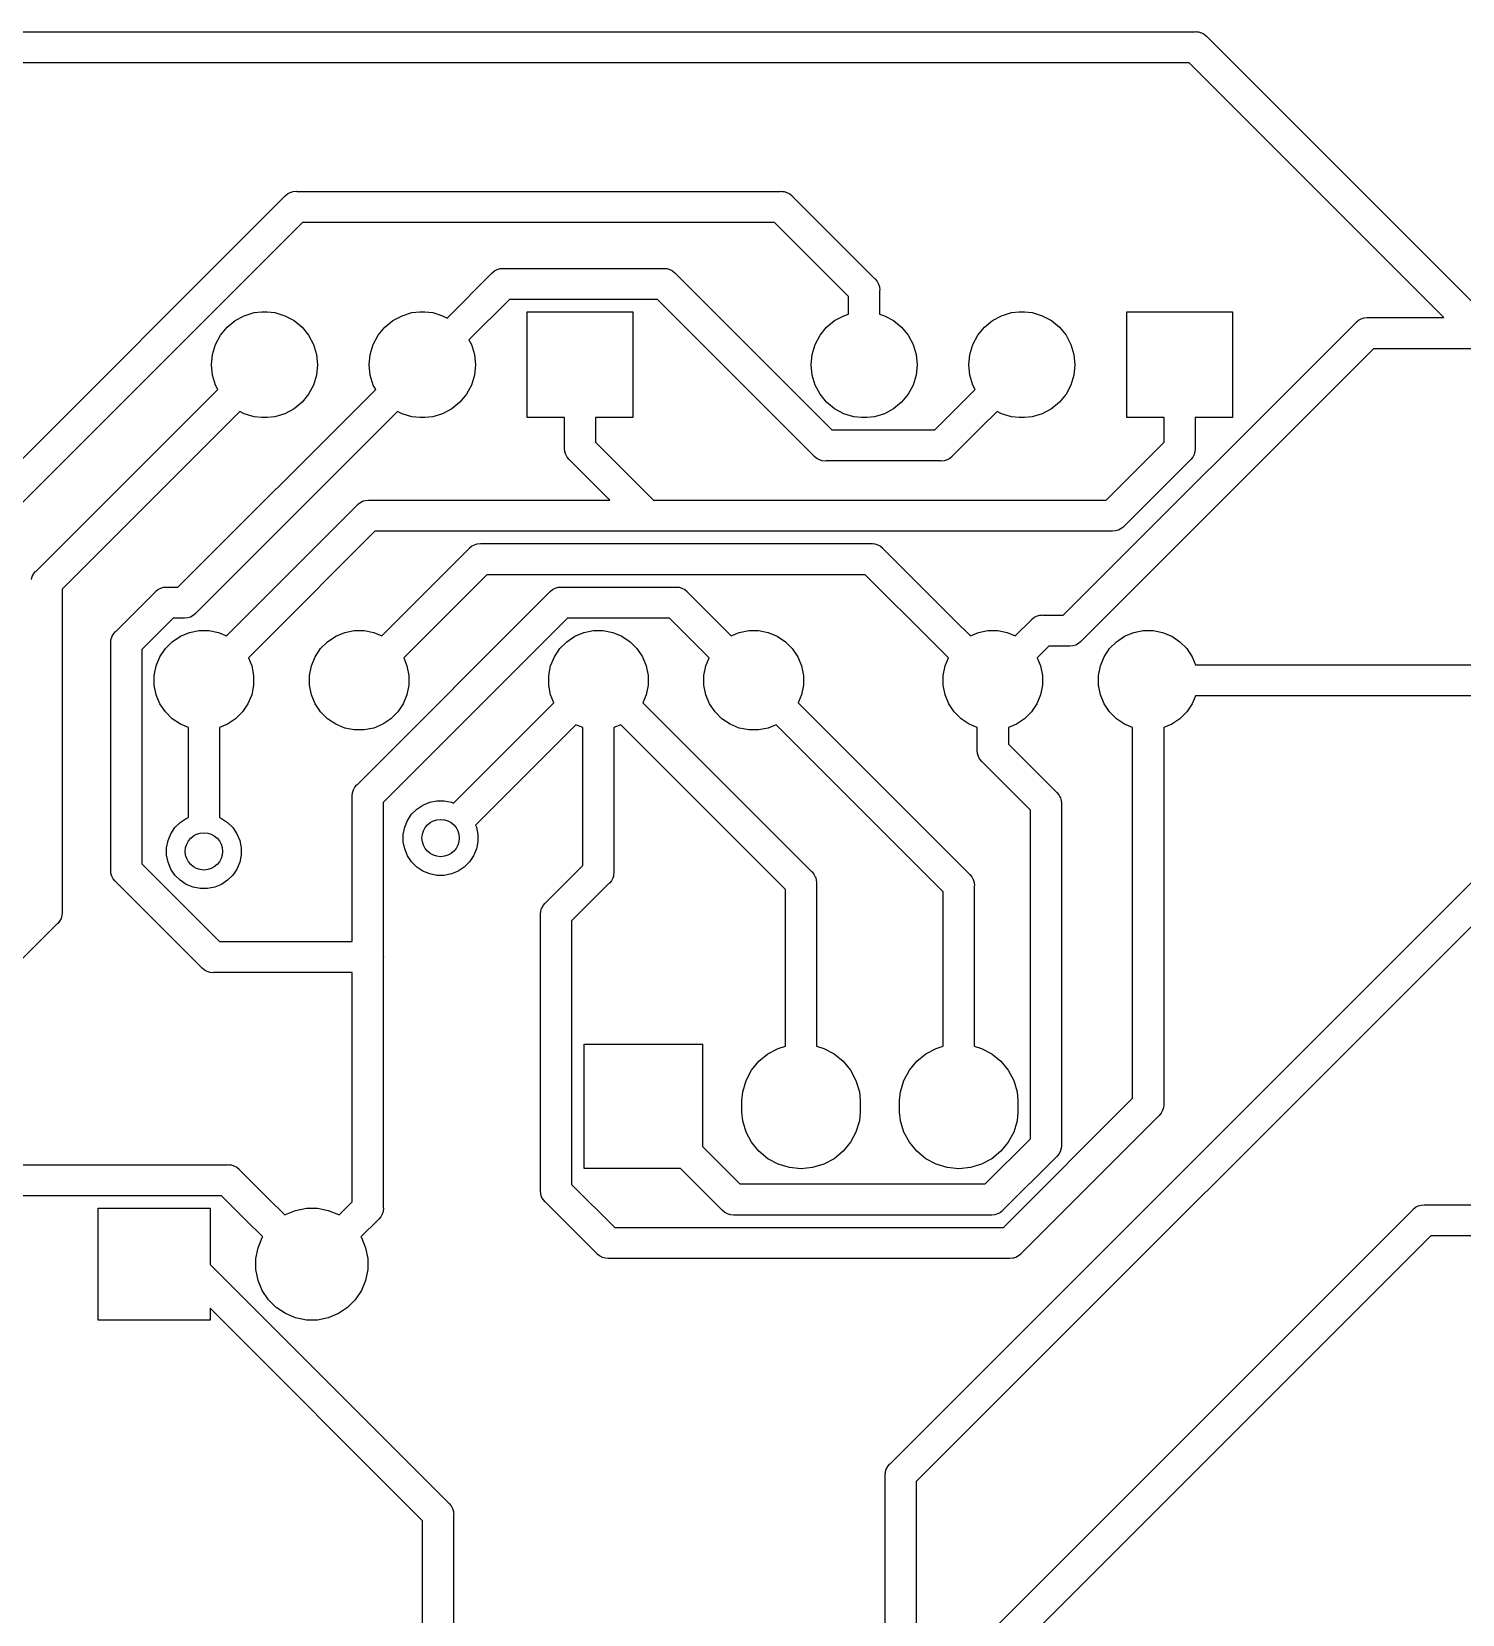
# Model space of a CAD drawing. Extents: x 83.1 to 154.9, y -87.4 to -26.9.
# Drawn here: x 117.16 to 140.19, y -57.45 to -31.98 of the extents above; entities that cross this region are included whole.
import ezdxf

# ---------------------------------------------------------------- set-up
doc = ezdxf.new("R2010")
doc.units = 0
doc.header["$MEASUREMENT"] = 0
doc.layers.add('BLACK', color=7, linetype='CONTINUOUS')

msp = doc.modelspace()

# ---------------------------------------------------------------- linework, layer by layer
at = {"layer": 'BLACK', "linetype": 'CONTINUOUS'}
for p, q in [((86.6863, -31.978), (135.88, -31.978)), ((135.88, -31.978), (135.892, -31.9768)), ((135.892, -31.9768), (135.904, -31.978)), ((135.904, -31.978), (135.941, -31.9816)), ((135.941, -31.9816), (135.988, -31.9959)), ((135.988, -31.9959), (136.032, -32.0191)), ((136.032, -32.0191), (136.07, -32.0504)), ((136.07, -32.0504), (136.077, -32.0599)), ((136.077, -32.0599), (140.598, -36.58)), ((135.788, -32.478), (86.7776, -32.478)), ((139.89, -36.58), (135.788, -32.478)), ((116.528, -39.3285), (121.227, -34.6299)), ((121.227, -34.6299), (121.234, -34.6204)), ((121.234, -34.6204), (121.272, -34.5891)), ((121.272, -34.5891), (121.316, -34.5659)), ((121.316, -34.5659), (121.363, -34.5516)), ((121.363, -34.5516), (121.412, -34.5468)), ((121.412, -34.5468), (121.424, -34.548)), ((121.424, -34.548), (129.206, -34.548)), ((129.206, -34.548), (129.218, -34.5468)), ((129.218, -34.5468), (129.23, -34.548)), ((129.23, -34.548), (129.267, -34.5516)), ((129.267, -34.5516), (129.314, -34.5659)), ((129.314, -34.5659), (129.358, -34.5891)), ((129.358, -34.5891), (129.396, -34.6204)), ((129.396, -34.6204), (129.404, -34.6299)), ((129.404, -34.6299), (130.724, -35.9505)), ((121.516, -35.048), (116.946, -39.6175)), ((129.115, -35.048), (121.516, -35.048)), ((130.306, -36.2395), (129.115, -35.048)), ((123.842, -36.5868), (124.559, -35.8699)), ((124.559, -35.8699), (124.566, -35.8604)), ((124.566, -35.8604), (124.604, -35.8291)), ((124.604, -35.8291), (124.648, -35.8059)), ((124.648, -35.8059), (124.695, -35.7916)), ((124.695, -35.7916), (124.744, -35.7868)), ((124.744, -35.7868), (124.756, -35.788)), ((124.756, -35.788), (127.32, -35.788)), ((127.32, -35.788), (127.332, -35.7868)), ((127.332, -35.7868), (127.344, -35.788)), ((127.344, -35.788), (127.381, -35.7916)), ((127.381, -35.7916), (127.428, -35.8059)), ((127.428, -35.8059), (127.472, -35.8291)), ((127.472, -35.8291), (127.51, -35.8604)), ((127.51, -35.8604), (127.517, -35.8699)), ((127.517, -35.8699), (130.036, -38.388)), ((130.724, -35.9505), (130.734, -35.9583)), ((130.734, -35.9583), (130.761, -35.9921)), ((130.761, -35.9921), (130.765, -35.9964)), ((130.765, -35.9964), (130.788, -36.0398)), ((130.788, -36.0398), (130.802, -36.0869)), ((130.802, -36.0869), (130.807, -36.1359)), ((130.807, -36.1359), (130.806, -36.1482)), ((130.806, -36.1482), (130.806, -36.5256)), ((124.848, -36.288), (124.195, -36.9403)), ((127.228, -36.288), (124.848, -36.288)), ((129.747, -38.8061), (127.228, -36.288)), ((130.306, -36.5256), (130.306, -36.2395)), ((120.3, -36.7341), (120.429, -36.6278)), ((120.429, -36.6278), (120.577, -36.5489)), ((120.577, -36.5489), (120.737, -36.5003)), ((120.737, -36.5003), (120.862, -36.488)), ((120.862, -36.488), (120.946, -36.488)), ((120.946, -36.488), (121.071, -36.5003)), ((121.071, -36.5003), (121.231, -36.5489)), ((121.231, -36.5489), (121.379, -36.6278)), ((121.379, -36.6278), (121.508, -36.7341)), ((122.84, -36.7341), (122.969, -36.6278)), ((122.969, -36.6278), (123.117, -36.5489)), ((123.117, -36.5489), (123.277, -36.5003)), ((123.277, -36.5003), (123.402, -36.488)), ((123.402, -36.488), (123.486, -36.488)), ((123.486, -36.488), (123.611, -36.5003)), ((123.611, -36.5003), (123.771, -36.5489)), ((123.771, -36.5489), (123.842, -36.5868)), ((125.134, -38.188), (125.134, -36.488)), ((125.134, -36.488), (126.834, -36.488)), ((126.834, -36.488), (126.834, -38.188)), ((129.952, -36.7341), (130.081, -36.6278)), ((130.081, -36.6278), (130.229, -36.5489)), ((130.229, -36.5489), (130.306, -36.5256)), ((130.806, -36.5256), (130.883, -36.5489)), ((130.883, -36.5489), (131.031, -36.6278)), ((131.031, -36.6278), (131.16, -36.7341)), ((132.492, -36.7341), (132.621, -36.6278)), ((132.621, -36.6278), (132.769, -36.5489)), ((132.769, -36.5489), (132.929, -36.5003)), ((132.929, -36.5003), (133.054, -36.488)), ((133.054, -36.488), (133.138, -36.488)), ((133.138, -36.488), (133.263, -36.5003)), ((133.263, -36.5003), (133.423, -36.5489)), ((133.423, -36.5489), (133.571, -36.6278)), ((133.571, -36.6278), (133.7, -36.7341)), ((133.762, -41.368), (138.469, -36.6619)), ((134.786, -38.188), (134.786, -36.488)), ((134.786, -36.488), (136.486, -36.488)), ((136.486, -36.488), (136.486, -38.188)), ((138.469, -36.6619), (138.476, -36.6524)), ((138.476, -36.6524), (138.514, -36.6211)), ((138.514, -36.6211), (138.558, -36.5979)), ((138.558, -36.5979), (138.605, -36.5836)), ((138.605, -36.5836), (138.654, -36.5788)), ((138.654, -36.5788), (138.666, -36.58)), ((138.666, -36.58), (139.89, -36.58)), ((120.115, -37.0111), (120.194, -36.8635)), ((120.194, -36.8635), (120.3, -36.7341)), ((121.508, -36.7341), (121.614, -36.8635)), ((121.614, -36.8635), (121.693, -37.0111)), ((122.655, -37.0111), (122.734, -36.8635)), ((122.734, -36.8635), (122.84, -36.7341)), ((124.195, -36.9403), (124.233, -37.0111)), ((129.767, -37.0111), (129.846, -36.8635)), ((129.846, -36.8635), (129.952, -36.7341)), ((131.16, -36.7341), (131.266, -36.8635)), ((131.266, -36.8635), (131.345, -37.0111)), ((132.307, -37.0111), (132.386, -36.8635)), ((132.386, -36.8635), (132.492, -36.7341)), ((133.7, -36.7341), (133.806, -36.8635)), ((133.806, -36.8635), (133.885, -37.0111)), ((120.05, -37.338), (120.066, -37.1714)), ((120.066, -37.1714), (120.115, -37.0111)), ((121.693, -37.0111), (121.742, -37.1714)), ((121.742, -37.1714), (121.758, -37.338)), ((122.59, -37.338), (122.606, -37.1714)), ((122.606, -37.1714), (122.655, -37.0111)), ((124.233, -37.0111), (124.282, -37.1714)), ((124.282, -37.1714), (124.298, -37.338)), ((129.702, -37.338), (129.718, -37.1714)), ((129.718, -37.1714), (129.767, -37.0111)), ((131.345, -37.0111), (131.394, -37.1714)), ((131.394, -37.1714), (131.41, -37.338)), ((132.242, -37.338), (132.258, -37.1714)), ((132.258, -37.1714), (132.307, -37.0111)), ((133.885, -37.0111), (133.934, -37.1714)), ((133.934, -37.1714), (133.95, -37.338)), ((138.758, -37.08), (134.051, -41.7861)), ((140.482, -37.08), (138.758, -37.08)), ((120.066, -37.5046), (120.05, -37.338)), ((121.758, -37.338), (121.742, -37.5046)), ((122.606, -37.5046), (122.59, -37.338)), ((124.298, -37.338), (124.282, -37.5046)), ((129.718, -37.5046), (129.702, -37.338)), ((131.41, -37.338), (131.394, -37.5046)), ((132.258, -37.5046), (132.242, -37.338)), ((133.95, -37.338), (133.934, -37.5046)), ((120.115, -37.6649), (120.066, -37.5046)), ((120.153, -37.7357), (120.115, -37.6649)), ((121.693, -37.6649), (121.614, -37.8125)), ((121.742, -37.5046), (121.693, -37.6649)), ((122.655, -37.6649), (122.606, -37.5046)), ((122.693, -37.7357), (122.655, -37.6649)), ((124.233, -37.6649), (124.154, -37.8125)), ((124.282, -37.5046), (124.233, -37.6649)), ((129.767, -37.6649), (129.718, -37.5046)), ((129.846, -37.8125), (129.767, -37.6649)), ((131.345, -37.6649), (131.266, -37.8125)), ((131.394, -37.5046), (131.345, -37.6649)), ((132.307, -37.6649), (132.258, -37.5046)), ((132.345, -37.7357), (132.307, -37.6649)), ((133.885, -37.6649), (133.806, -37.8125)), ((133.934, -37.5046), (133.885, -37.6649)), ((117.228, -40.6605), (120.153, -37.7357)), ((119.51, -40.918), (122.693, -37.7357)), ((121.508, -37.9419), (121.379, -38.0482)), ((121.614, -37.8125), (121.508, -37.9419)), ((124.048, -37.9419), (123.919, -38.0482)), ((124.154, -37.8125), (124.048, -37.9419)), ((129.952, -37.9419), (129.846, -37.8125)), ((130.081, -38.0482), (129.952, -37.9419)), ((131.16, -37.9419), (131.031, -38.0482)), ((131.266, -37.8125), (131.16, -37.9419)), ((132.078, -38.0025), (132.345, -37.7357)), ((133.7, -37.9419), (133.571, -38.0482)), ((133.806, -37.8125), (133.7, -37.9419)), ((120.506, -38.0892), (117.646, -40.9495)), ((123.046, -38.0892), (119.799, -41.3361)), ((120.577, -38.1271), (120.506, -38.0892)), ((120.737, -38.1757), (120.577, -38.1271)), ((120.862, -38.188), (120.737, -38.1757)), ((120.946, -38.188), (120.862, -38.188)), ((121.071, -38.1757), (120.946, -38.188)), ((121.231, -38.1271), (121.071, -38.1757)), ((121.379, -38.0482), (121.231, -38.1271)), ((123.117, -38.1271), (123.046, -38.0892)), ((123.277, -38.1757), (123.117, -38.1271)), ((123.402, -38.188), (123.277, -38.1757)), ((123.486, -38.188), (123.402, -38.188)), ((123.611, -38.1757), (123.486, -38.188)), ((123.771, -38.1271), (123.611, -38.1757)), ((123.919, -38.0482), (123.771, -38.1271)), ((125.734, -38.188), (125.134, -38.188)), ((125.734, -38.6757), (125.734, -38.188)), ((126.834, -38.188), (126.234, -38.188)), ((126.234, -38.188), (126.234, -38.5844)), ((130.229, -38.1271), (130.081, -38.0482)), ((130.389, -38.1757), (130.229, -38.1271)), ((130.514, -38.188), (130.389, -38.1757)), ((130.598, -38.188), (130.514, -38.188)), ((130.723, -38.1757), (130.598, -38.188)), ((130.883, -38.1271), (130.723, -38.1757)), ((131.031, -38.0482), (130.883, -38.1271)), ((131.692, -38.388), (132.078, -38.0025)), ((132.078, -38.0025), (132.078, -38.0025)), ((132.698, -38.0892), (132.431, -38.3561)), ((132.769, -38.1271), (132.698, -38.0892)), ((132.929, -38.1757), (132.769, -38.1271)), ((133.054, -38.188), (132.929, -38.1757)), ((133.138, -38.188), (133.054, -38.188)), ((133.263, -38.1757), (133.138, -38.188)), ((133.423, -38.1271), (133.263, -38.1757)), ((133.571, -38.0482), (133.423, -38.1271)), ((135.386, -38.188), (134.786, -38.188)), ((135.386, -38.5844), (135.386, -38.188)), ((136.486, -38.188), (135.886, -38.188)), ((135.886, -38.188), (135.886, -38.6757)), ((130.036, -38.388), (131.692, -38.388)), ((132.431, -38.3561), (131.981, -38.8061)), ((132.431, -38.3561), (132.431, -38.3561)), ((125.733, -38.688), (125.734, -38.6757)), ((125.738, -38.737), (125.733, -38.688)), ((126.234, -38.5844), (127.168, -39.518)), ((134.452, -39.518), (135.386, -38.5844)), ((135.886, -38.7003), (135.882, -38.737)), ((135.886, -38.6757), (135.887, -38.688)), ((135.887, -38.688), (135.886, -38.7003)), ((125.752, -38.7841), (125.738, -38.737)), ((125.775, -38.8276), (125.752, -38.7841)), ((125.752, -38.7841), (125.752, -38.7841)), ((125.806, -38.8656), (125.775, -38.8276)), ((125.816, -38.8735), (125.806, -38.8656)), ((126.46, -39.518), (125.816, -38.8735)), ((129.754, -38.8156), (129.747, -38.8061)), ((129.792, -38.8469), (129.754, -38.8156)), ((129.836, -38.8701), (129.792, -38.8469)), ((129.883, -38.8844), (129.836, -38.8701)), ((129.932, -38.8892), (129.883, -38.8844)), ((129.944, -38.888), (129.932, -38.8892)), ((131.784, -38.888), (129.944, -38.888)), ((131.796, -38.8892), (131.784, -38.888)), ((131.845, -38.8844), (131.796, -38.8892)), ((131.892, -38.8701), (131.845, -38.8844)), ((131.936, -38.8469), (131.892, -38.8701)), ((131.974, -38.8156), (131.936, -38.8469)), ((131.981, -38.8061), (131.974, -38.8156)), ((135.804, -38.8735), (134.741, -39.9361)), ((135.814, -38.8656), (135.804, -38.8735)), ((135.845, -38.8276), (135.814, -38.8656)), ((135.868, -38.7841), (135.845, -38.8276)), ((135.882, -38.737), (135.868, -38.7841)), ((120.56, -41.4325), (122.393, -39.5999)), ((122.393, -39.5999), (122.4, -39.5903)), ((122.4, -39.5903), (122.438, -39.5591)), ((122.438, -39.5591), (122.482, -39.5359)), ((122.482, -39.5359), (122.497, -39.5315)), ((122.497, -39.5315), (122.529, -39.5216)), ((122.529, -39.5216), (122.578, -39.5168)), ((122.578, -39.5168), (122.59, -39.518)), ((122.59, -39.518), (126.46, -39.518)), ((127.168, -39.518), (134.452, -39.518)), ((134.696, -39.9769), (134.652, -40.0001)), ((134.734, -39.9456), (134.696, -39.9769)), ((134.741, -39.9361), (134.734, -39.9456)), ((122.682, -40.018), (120.913, -41.7861)), ((127.052, -40.018), (122.682, -40.018)), ((124.238, -40.2591), (124.282, -40.2359)), ((124.282, -40.2359), (124.309, -40.2278)), ((124.309, -40.2278), (124.329, -40.2216)), ((124.329, -40.2216), (124.378, -40.2168)), ((124.378, -40.2168), (124.39, -40.218)), ((124.39, -40.218), (130.666, -40.218)), ((127.064, -40.0192), (127.052, -40.018)), ((127.076, -40.018), (127.064, -40.0192)), ((134.544, -40.018), (127.076, -40.018)), ((130.666, -40.218), (130.678, -40.2168)), ((130.678, -40.2168), (130.69, -40.218)), ((130.69, -40.218), (130.727, -40.2216)), ((130.727, -40.2216), (130.774, -40.2359)), ((130.774, -40.2359), (130.818, -40.2591)), ((134.556, -40.0192), (134.544, -40.018)), ((134.605, -40.0144), (134.556, -40.0192)), ((134.624, -40.0085), (134.605, -40.0144)), ((134.652, -40.0001), (134.624, -40.0085)), ((122.79, -41.7022), (124.193, -40.2999)), ((124.193, -40.2999), (124.2, -40.2904)), ((124.2, -40.2904), (124.238, -40.2591)), ((130.818, -40.2591), (130.856, -40.2904)), ((130.856, -40.2904), (130.863, -40.2999)), ((130.863, -40.2999), (132.013, -41.4499)), ((117.15, -40.797), (117.164, -40.7498)), ((117.164, -40.7498), (117.181, -40.718)), ((117.181, -40.718), (117.187, -40.7064)), ((117.187, -40.7064), (117.218, -40.6683)), ((117.218, -40.6683), (117.228, -40.6605)), ((124.482, -40.718), (123.144, -42.0557)), ((130.574, -40.718), (124.482, -40.718)), ((131.66, -41.8035), (130.574, -40.718)), ((117.646, -40.9495), (117.646, -46.1417)), ((118.51, -41.6325), (119.143, -40.9999)), ((119.143, -40.9999), (119.15, -40.9904)), ((119.15, -40.9904), (119.188, -40.9591)), ((119.188, -40.9591), (119.232, -40.9359)), ((119.232, -40.9359), (119.279, -40.9216)), ((119.279, -40.9216), (119.328, -40.9168)), ((119.328, -40.9168), (119.34, -40.918)), ((119.34, -40.918), (119.51, -40.918)), ((122.398, -44.0945), (125.493, -40.9999)), ((125.493, -40.9999), (125.5, -40.9904)), ((125.5, -40.9904), (125.538, -40.9591)), ((125.538, -40.9591), (125.582, -40.9359)), ((125.582, -40.9359), (125.629, -40.9216)), ((125.629, -40.9216), (125.678, -40.9168)), ((125.678, -40.9168), (125.69, -40.918)), ((125.69, -40.918), (127.516, -40.918)), ((127.516, -40.918), (127.528, -40.9168)), ((127.528, -40.9168), (127.54, -40.918)), ((127.54, -40.918), (127.577, -40.9216)), ((127.577, -40.9216), (127.624, -40.9359)), ((127.624, -40.9359), (127.668, -40.9591)), ((127.668, -40.9591), (127.706, -40.9904)), ((127.706, -40.9904), (127.713, -40.9999)), ((127.713, -40.9999), (128.163, -41.4499)), ((119.432, -41.418), (118.928, -41.9216)), ((119.602, -41.418), (119.432, -41.418)), ((119.614, -41.4192), (119.602, -41.418)), ((119.663, -41.4144), (119.614, -41.4192)), ((119.71, -41.4001), (119.663, -41.4144)), ((119.754, -41.3769), (119.71, -41.4001)), ((119.792, -41.3456), (119.754, -41.3769)), ((119.799, -41.3361), (119.792, -41.3456)), ((120.29, -41.7022), (120.56, -41.4325)), ((120.56, -41.4325), (120.56, -41.4325)), ((125.782, -41.418), (122.816, -44.3836)), ((127.424, -41.418), (125.782, -41.418)), ((127.81, -41.8035), (127.424, -41.418)), ((128.163, -41.4499), (128.163, -41.4499)), ((128.163, -41.4499), (128.416, -41.7022)), ((132.013, -41.4499), (132.013, -41.4499)), ((132.013, -41.4499), (132.266, -41.7022)), ((132.99, -41.7022), (133.243, -41.4499)), ((133.243, -41.4499), (133.25, -41.4404)), ((133.25, -41.4404), (133.288, -41.4091)), ((133.288, -41.4091), (133.332, -41.3859)), ((133.332, -41.3859), (133.379, -41.3716)), ((133.379, -41.3716), (133.416, -41.368)), ((133.416, -41.368), (133.428, -41.3668)), ((133.416, -41.368), (133.416, -41.368)), ((133.428, -41.3668), (133.44, -41.368)), ((133.44, -41.368), (133.762, -41.368)), ((118.427, -41.818), (118.432, -41.769)), ((118.432, -41.769), (118.446, -41.7219)), ((118.446, -41.7219), (118.453, -41.709)), ((118.453, -41.709), (118.469, -41.6784)), ((118.469, -41.6784), (118.5, -41.6404)), ((118.5, -41.6404), (118.51, -41.6325)), ((119.418, -41.7966), (119.549, -41.709)), ((119.549, -41.709), (119.695, -41.6487)), ((119.695, -41.6487), (119.849, -41.618)), ((119.849, -41.618), (120.007, -41.618)), ((120.007, -41.618), (120.161, -41.6487)), ((120.161, -41.6487), (120.29, -41.7022)), ((121.918, -41.7966), (122.049, -41.709)), ((122.049, -41.709), (122.195, -41.6487)), ((122.195, -41.6487), (122.349, -41.618)), ((122.349, -41.618), (122.507, -41.618)), ((122.507, -41.618), (122.661, -41.6487)), ((122.661, -41.6487), (122.79, -41.7022)), ((125.768, -41.7966), (125.899, -41.709)), ((125.899, -41.709), (126.045, -41.6487)), ((126.045, -41.6487), (126.199, -41.618)), ((126.199, -41.618), (126.357, -41.618)), ((126.357, -41.618), (126.511, -41.6487)), ((126.511, -41.6487), (126.657, -41.709)), ((126.657, -41.709), (126.788, -41.7966)), ((128.416, -41.7022), (128.545, -41.6487)), ((128.545, -41.6487), (128.699, -41.618)), ((128.699, -41.618), (128.857, -41.618)), ((128.857, -41.618), (129.011, -41.6487)), ((129.011, -41.6487), (129.157, -41.709)), ((129.157, -41.709), (129.288, -41.7966)), ((132.266, -41.7022), (132.395, -41.6487)), ((132.395, -41.6487), (132.549, -41.618)), ((132.549, -41.618), (132.707, -41.618)), ((132.707, -41.618), (132.861, -41.6487)), ((132.861, -41.6487), (132.99, -41.7022)), ((134.618, -41.7966), (134.749, -41.709)), ((134.749, -41.709), (134.895, -41.6487)), ((134.895, -41.6487), (135.049, -41.618)), ((135.049, -41.618), (135.207, -41.618)), ((135.207, -41.618), (135.361, -41.6487)), ((135.361, -41.6487), (135.507, -41.709)), ((135.507, -41.709), (135.638, -41.7966)), ((118.428, -41.8303), (118.427, -41.818)), ((118.428, -45.4637), (118.428, -41.8303)), ((118.928, -41.9216), (118.928, -45.3724)), ((119.219, -42.0391), (119.307, -41.908)), ((119.307, -41.908), (119.418, -41.7966)), ((120.913, -41.7861), (120.644, -42.0557)), ((120.913, -41.7861), (120.913, -41.7861)), ((121.719, -42.0391), (121.807, -41.908)), ((121.807, -41.908), (121.918, -41.7966)), ((125.569, -42.0391), (125.657, -41.908)), ((125.657, -41.908), (125.768, -41.7966)), ((126.788, -41.7966), (126.899, -41.908)), ((126.899, -41.908), (126.987, -42.0391)), ((128.062, -42.0557), (127.81, -41.8035)), ((127.81, -41.8035), (127.81, -41.8035)), ((129.288, -41.7966), (129.399, -41.908)), ((129.399, -41.908), (129.487, -42.0391)), ((131.912, -42.0557), (131.66, -41.8035)), ((131.66, -41.8035), (131.66, -41.8035)), ((133.532, -41.868), (133.344, -42.0557)), ((133.854, -41.868), (133.532, -41.868)), ((133.866, -41.8692), (133.854, -41.868)), ((133.915, -41.8644), (133.866, -41.8692)), ((133.962, -41.8501), (133.915, -41.8644)), ((134.006, -41.8269), (133.962, -41.8501)), ((134.044, -41.7956), (134.006, -41.8269)), ((134.051, -41.7861), (134.044, -41.7956)), ((134.419, -42.0391), (134.507, -41.908)), ((134.507, -41.908), (134.618, -41.7966)), ((135.638, -41.7966), (135.749, -41.908)), ((135.749, -41.908), (135.837, -42.0391)), ((119.128, -42.3392), (119.159, -42.1846)), ((119.159, -42.1846), (119.219, -42.0391)), ((120.644, -42.0557), (120.697, -42.1846)), ((120.697, -42.1846), (120.728, -42.3392)), ((121.628, -42.3392), (121.659, -42.1846)), ((121.659, -42.1846), (121.719, -42.0391)), ((123.144, -42.0557), (123.197, -42.1846)), ((123.197, -42.1846), (123.228, -42.3392)), ((125.478, -42.3392), (125.509, -42.1846)), ((125.509, -42.1846), (125.569, -42.0391)), ((126.987, -42.0391), (127.047, -42.1846)), ((127.047, -42.1846), (127.078, -42.3392)), ((127.978, -42.3392), (128.009, -42.1846)), ((128.009, -42.1846), (128.062, -42.0557)), ((129.487, -42.0391), (129.547, -42.1846)), ((129.547, -42.1846), (129.578, -42.3392)), ((131.828, -42.3392), (131.859, -42.1846)), ((131.859, -42.1846), (131.912, -42.0557)), ((133.344, -42.0557), (133.397, -42.1846)), ((133.397, -42.1846), (133.428, -42.3392)), ((134.328, -42.3392), (134.359, -42.1846)), ((134.359, -42.1846), (134.419, -42.0391)), ((135.837, -42.0391), (135.89, -42.168)), ((135.89, -42.168), (140.612, -42.168)), ((119.128, -42.4968), (119.128, -42.3392)), ((119.159, -42.6514), (119.128, -42.4968)), ((120.728, -42.4968), (120.697, -42.6514)), ((120.728, -42.3392), (120.728, -42.4968)), ((121.628, -42.4968), (121.628, -42.3392)), ((121.659, -42.6514), (121.628, -42.4968)), ((123.228, -42.4968), (123.197, -42.6514)), ((123.228, -42.3392), (123.228, -42.4968)), ((125.478, -42.4968), (125.478, -42.3392)), ((125.509, -42.6514), (125.478, -42.4968)), ((127.078, -42.4968), (127.047, -42.6514)), ((127.078, -42.3392), (127.078, -42.4968)), ((127.978, -42.4968), (127.978, -42.3392)), ((128.009, -42.6514), (127.978, -42.4968)), ((129.578, -42.4968), (129.547, -42.6514)), ((129.578, -42.3392), (129.578, -42.4968)), ((131.828, -42.4968), (131.828, -42.3392)), ((131.859, -42.6514), (131.828, -42.4968)), ((133.428, -42.4968), (133.397, -42.6514)), ((133.428, -42.3392), (133.428, -42.4968)), ((134.328, -42.4968), (134.328, -42.3392)), ((134.359, -42.6514), (134.328, -42.4968)), ((119.219, -42.7969), (119.159, -42.6514)), ((119.307, -42.928), (119.219, -42.7969)), ((120.637, -42.7969), (120.549, -42.928)), ((120.697, -42.6514), (120.637, -42.7969)), ((121.719, -42.7969), (121.659, -42.6514)), ((121.807, -42.928), (121.719, -42.7969)), ((123.137, -42.7969), (123.049, -42.928)), ((123.197, -42.6514), (123.137, -42.7969)), ((123.947, -44.3952), (125.562, -42.7803)), ((125.562, -42.7803), (125.509, -42.6514)), ((127.047, -42.6514), (126.994, -42.7803)), ((126.994, -42.7803), (129.708, -45.4945)), ((128.069, -42.7969), (128.009, -42.6514)), ((128.157, -42.928), (128.069, -42.7969)), ((129.547, -42.6514), (129.494, -42.7803)), ((129.494, -42.7803), (132.248, -45.5345)), ((131.919, -42.7969), (131.859, -42.6514)), ((132.007, -42.928), (131.919, -42.7969)), ((133.337, -42.7969), (133.249, -42.928)), ((133.397, -42.6514), (133.337, -42.7969)), ((134.419, -42.7969), (134.359, -42.6514)), ((134.507, -42.928), (134.419, -42.7969)), ((135.837, -42.7969), (135.749, -42.928)), ((135.89, -42.668), (135.837, -42.7969)), ((140.704, -42.668), (135.89, -42.668)), ((119.418, -43.0394), (119.307, -42.928)), ((119.549, -43.127), (119.418, -43.0394)), ((120.438, -43.0394), (120.307, -43.127)), ((120.549, -42.928), (120.438, -43.0394)), ((121.918, -43.0394), (121.807, -42.928)), ((122.049, -43.127), (121.918, -43.0394)), ((122.938, -43.0394), (122.807, -43.127)), ((123.049, -42.928), (122.938, -43.0394)), ((128.268, -43.0394), (128.157, -42.928)), ((128.399, -43.127), (128.268, -43.0394)), ((132.118, -43.0394), (132.007, -42.928)), ((132.249, -43.127), (132.118, -43.0394)), ((133.138, -43.0394), (133.007, -43.127)), ((133.249, -42.928), (133.138, -43.0394)), ((134.618, -43.0394), (134.507, -42.928)), ((134.749, -43.127), (134.618, -43.0394)), ((135.638, -43.0394), (135.507, -43.127)), ((135.749, -42.928), (135.638, -43.0394)), ((119.678, -43.1804), (119.549, -43.127)), ((119.678, -44.6261), (119.678, -43.1804)), ((120.307, -43.127), (120.178, -43.1804)), ((120.178, -43.1804), (120.178, -44.6261)), ((122.195, -43.1873), (122.049, -43.127)), ((122.349, -43.218), (122.195, -43.1873)), ((122.507, -43.218), (122.349, -43.218)), ((122.661, -43.1873), (122.507, -43.218)), ((122.807, -43.127), (122.661, -43.1873)), ((125.916, -43.1338), (124.301, -44.7488)), ((126.028, -43.1804), (125.916, -43.1338)), ((126.028, -45.4014), (126.028, -43.1804)), ((126.64, -43.1338), (126.528, -43.1804)), ((126.528, -43.1804), (126.528, -45.4927)), ((129.29, -45.7836), (126.64, -43.1338)), ((128.545, -43.1873), (128.399, -43.127)), ((128.699, -43.218), (128.545, -43.1873)), ((128.857, -43.218), (128.699, -43.218)), ((129.011, -43.1873), (128.857, -43.218)), ((129.14, -43.1338), (129.011, -43.1873)), ((131.83, -45.8236), (129.14, -43.1338)), ((132.378, -43.1804), (132.249, -43.127)), ((132.378, -43.5371), (132.378, -43.1804)), ((133.007, -43.127), (132.878, -43.1804)), ((132.878, -43.1804), (132.878, -43.4458)), ((134.878, -43.1804), (134.749, -43.127)), ((134.878, -43.5616), (134.878, -43.1804)), ((135.507, -43.127), (135.378, -43.1804)), ((135.378, -43.1804), (135.378, -49.2366)), ((132.377, -43.5494), (132.378, -43.5371)), ((132.382, -43.5984), (132.377, -43.5494)), ((132.878, -43.4458), (133.651, -44.2184)), ((134.878, -43.5617), (134.878, -43.5616)), ((134.878, -49.1454), (134.878, -43.5617)), ((130.976, -55.0285), (142.243, -43.761)), ((132.396, -43.6455), (132.382, -43.5984)), ((132.414, -43.6801), (132.396, -43.6455)), ((132.419, -43.6889), (132.414, -43.6801)), ((132.45, -43.727), (132.419, -43.6889)), ((132.46, -43.7348), (132.45, -43.727)), ((133.233, -44.5074), (132.46, -43.7348)), ((122.315, -44.28), (122.32, -44.231)), ((122.316, -44.2923), (122.315, -44.28)), ((122.316, -46.624), (122.316, -44.2923)), ((122.32, -44.231), (122.334, -44.1839)), ((122.334, -44.1839), (122.357, -44.1404)), ((122.357, -44.1404), (122.359, -44.1382)), ((122.359, -44.1382), (122.388, -44.1024)), ((122.388, -44.1024), (122.398, -44.0945)), ((142.597, -44.1146), (131.394, -55.3176)), ((133.651, -44.2184), (133.66, -44.2262)), ((133.66, -44.2262), (133.691, -44.2643)), ((133.691, -44.2643), (133.706, -44.2916)), ((133.706, -44.2916), (133.715, -44.3077)), ((133.715, -44.3077), (133.729, -44.3549)), ((122.816, -44.3836), (122.816, -46.8617)), ((123.206, -44.6738), (123.272, -44.5755)), ((123.272, -44.5755), (123.356, -44.4919)), ((123.356, -44.4919), (123.454, -44.4263)), ((123.454, -44.4263), (123.563, -44.3811)), ((123.563, -44.3811), (123.679, -44.358)), ((123.679, -44.358), (123.797, -44.358)), ((123.797, -44.358), (123.913, -44.3811)), ((123.913, -44.3811), (123.947, -44.3952)), ((133.233, -49.8009), (133.233, -44.5074)), ((133.729, -44.3549), (133.734, -44.4039)), ((133.734, -44.4039), (133.733, -44.4162)), ((133.733, -44.4162), (133.733, -49.8922)), ((119.396, -44.8878), (119.462, -44.7895)), ((119.462, -44.7895), (119.546, -44.706)), ((119.546, -44.706), (119.644, -44.6403)), ((119.644, -44.6403), (119.678, -44.6261)), ((120.178, -44.6261), (120.212, -44.6403)), ((120.212, -44.6403), (120.31, -44.706)), ((120.31, -44.706), (120.394, -44.7895)), ((120.394, -44.7895), (120.46, -44.8878)), ((123.138, -44.8989), (123.161, -44.783)), ((123.161, -44.783), (123.206, -44.6738)), ((124.301, -44.7488), (124.315, -44.783)), ((124.315, -44.783), (124.338, -44.8989)), ((119.328, -45.1129), (119.351, -44.997)), ((119.351, -44.997), (119.396, -44.8878)), ((120.46, -44.8878), (120.505, -44.997)), ((120.505, -44.997), (120.528, -45.1129)), ((123.138, -45.0171), (123.138, -44.8989)), ((123.161, -45.133), (123.138, -45.0171)), ((124.338, -45.0171), (124.315, -45.133)), ((124.338, -44.8989), (124.338, -45.0171)), ((119.328, -45.2311), (119.328, -45.1129)), ((119.351, -45.347), (119.328, -45.2311)), ((119.396, -45.4562), (119.351, -45.347)), ((120.505, -45.347), (120.46, -45.4562)), ((120.528, -45.2311), (120.505, -45.347)), ((120.528, -45.1129), (120.528, -45.2311)), ((123.206, -45.2422), (123.161, -45.133)), ((123.272, -45.3405), (123.206, -45.2422)), ((123.356, -45.4241), (123.272, -45.3405)), ((124.204, -45.3405), (124.12, -45.4241)), ((124.27, -45.2422), (124.204, -45.3405)), ((124.315, -45.133), (124.27, -45.2422)), ((118.427, -45.476), (118.428, -45.4637)), ((118.432, -45.525), (118.427, -45.476)), ((118.446, -45.5721), (118.432, -45.525)), ((118.463, -45.6033), (118.446, -45.5721)), ((118.469, -45.6156), (118.463, -45.6033)), ((118.928, -45.3724), (120.18, -46.624)), ((119.462, -45.5545), (119.396, -45.4562)), ((119.546, -45.638), (119.462, -45.5545)), ((120.394, -45.5545), (120.31, -45.638)), ((120.46, -45.4562), (120.394, -45.5545)), ((123.454, -45.4897), (123.356, -45.4241)), ((123.563, -45.5349), (123.454, -45.4897)), ((123.679, -45.558), (123.563, -45.5349)), ((123.797, -45.558), (123.679, -45.558)), ((123.913, -45.5349), (123.797, -45.558)), ((124.022, -45.4897), (123.913, -45.5349)), ((124.12, -45.4241), (124.022, -45.4897)), ((125.429, -46), (126.028, -45.4014)), ((126.51, -45.6011), (126.487, -45.6445)), ((126.519, -45.5721), (126.51, -45.6011)), ((126.524, -45.554), (126.519, -45.5721)), ((126.529, -45.5049), (126.524, -45.554)), ((126.528, -45.4927), (126.529, -45.5049)), ((129.708, -45.4945), (129.718, -45.5024)), ((129.718, -45.5024), (129.749, -45.5404)), ((129.749, -45.5404), (129.77, -45.5804)), ((129.77, -45.5804), (129.772, -45.5839)), ((129.772, -45.5839), (129.786, -45.631)), ((132.248, -45.5345), (132.258, -45.5424)), ((132.258, -45.5424), (132.289, -45.5804)), ((132.289, -45.5804), (132.301, -45.6033)), ((132.301, -45.6033), (132.312, -45.6239)), ((118.5, -45.6536), (118.469, -45.6156)), ((118.51, -45.6615), (118.5, -45.6536)), ((119.891, -47.0421), (118.51, -45.6615)), ((119.644, -45.7037), (119.546, -45.638)), ((119.753, -45.7489), (119.644, -45.7037)), ((119.869, -45.772), (119.753, -45.7489)), ((119.987, -45.772), (119.869, -45.772)), ((120.103, -45.7489), (119.987, -45.772)), ((120.212, -45.7037), (120.103, -45.7489)), ((120.31, -45.638), (120.212, -45.7037)), ((126.446, -45.6904), (125.847, -46.289)), ((126.456, -45.6826), (126.446, -45.6904)), ((126.487, -45.6445), (126.456, -45.6826)), ((129.29, -48.309), (129.29, -45.7836)), ((129.786, -45.631), (129.791, -45.68)), ((129.791, -45.68), (129.79, -45.6923)), ((129.79, -45.6923), (129.79, -48.309)), ((131.83, -48.309), (131.83, -45.8236)), ((132.312, -45.6239), (132.326, -45.671)), ((132.326, -45.671), (132.331, -45.72)), ((132.331, -45.72), (132.33, -45.7323)), ((132.33, -45.7323), (132.33, -48.309)), ((125.351, -46.1364), (125.365, -46.0893)), ((125.365, -46.0893), (125.376, -46.0701)), ((125.376, -46.0701), (125.389, -46.0459)), ((125.389, -46.0459), (125.42, -46.0078)), ((125.42, -46.0078), (125.429, -46)), ((117.564, -46.3394), (116.553, -47.3501)), ((117.574, -46.3316), (117.564, -46.3394)), ((117.605, -46.2935), (117.574, -46.3316)), ((117.628, -46.2501), (117.605, -46.2935)), ((117.635, -46.228), (117.628, -46.2501)), ((117.642, -46.203), (117.635, -46.228)), ((117.647, -46.1539), (117.642, -46.203)), ((117.646, -46.1417), (117.647, -46.1539)), ((125.346, -46.1854), (125.351, -46.1364)), ((125.347, -46.1977), (125.346, -46.1854)), ((125.347, -50.6237), (125.347, -46.1977)), ((125.847, -46.289), (125.847, -50.5324)), ((120.18, -46.624), (122.316, -46.624)), ((122.816, -46.8617), (122.817, -46.874)), ((122.817, -46.874), (122.816, -46.8863)), ((119.898, -47.0516), (119.891, -47.0421)), ((119.936, -47.0829), (119.898, -47.0516)), ((119.978, -47.1051), (119.936, -47.0829)), ((119.98, -47.1061), (119.978, -47.1051)), ((120.027, -47.1204), (119.98, -47.1061)), ((120.076, -47.1252), (120.027, -47.1204)), ((120.088, -47.124), (120.076, -47.1252)), ((122.316, -47.124), (120.088, -47.124)), ((122.316, -50.8124), (122.316, -47.124)), ((122.816, -46.8863), (122.816, -50.9037)), ((126.047, -50.276), (126.047, -48.276)), ((126.047, -48.276), (127.953, -48.276)), ((127.953, -48.276), (127.953, -49.9224)), ((129.008, -48.4327), (129.174, -48.3442)), ((129.174, -48.3442), (129.29, -48.309)), ((129.79, -48.309), (129.906, -48.3442)), ((129.906, -48.3442), (130.072, -48.4327)), ((131.548, -48.4327), (131.714, -48.3442)), ((131.714, -48.3442), (131.83, -48.309)), ((132.33, -48.309), (132.446, -48.3442)), ((132.446, -48.3442), (132.612, -48.4327)), ((128.744, -48.6968), (128.863, -48.5517)), ((128.863, -48.5517), (129.008, -48.4327)), ((130.072, -48.4327), (130.217, -48.5517)), ((130.217, -48.5517), (130.336, -48.6968)), ((131.284, -48.6968), (131.403, -48.5517)), ((131.403, -48.5517), (131.548, -48.4327)), ((132.612, -48.4327), (132.757, -48.5517)), ((132.757, -48.5517), (132.876, -48.6968)), ((128.601, -49.0418), (128.656, -48.8622)), ((128.656, -48.8622), (128.744, -48.6968)), ((130.336, -48.6968), (130.424, -48.8622)), ((130.424, -48.8622), (130.479, -49.0418)), ((131.141, -49.0418), (131.196, -48.8622)), ((131.196, -48.8622), (131.284, -48.6968)), ((132.876, -48.6968), (132.964, -48.8622)), ((132.964, -48.8622), (133.019, -49.0418)), ((128.588, -49.1817), (128.601, -49.0418)), ((130.479, -49.0418), (130.493, -49.1817)), ((131.127, -49.1817), (131.141, -49.0418)), ((132.797, -51.226), (134.878, -49.1454)), ((133.019, -49.0418), (133.032, -49.1817)), ((128.588, -49.3703), (128.588, -49.1817)), ((128.601, -49.5102), (128.588, -49.3703)), ((130.493, -49.3703), (130.479, -49.5102)), ((130.493, -49.1817), (130.493, -49.3703)), ((131.127, -49.3703), (131.127, -49.1817)), ((131.141, -49.5102), (131.127, -49.3703)), ((133.032, -49.3703), (133.019, -49.5102)), ((133.032, -49.1817), (133.032, -49.3703)), ((135.337, -49.3885), (135.306, -49.4265)), ((135.36, -49.345), (135.337, -49.3885)), ((135.366, -49.325), (135.36, -49.345)), ((135.374, -49.2979), (135.366, -49.325)), ((135.379, -49.2489), (135.374, -49.2979)), ((135.378, -49.2366), (135.379, -49.2489)), ((128.656, -49.6898), (128.601, -49.5102)), ((130.479, -49.5102), (130.424, -49.6898)), ((131.196, -49.6898), (131.141, -49.5102)), ((133.019, -49.5102), (132.964, -49.6898)), ((135.296, -49.4344), (133.086, -51.6441)), ((135.306, -49.4265), (135.296, -49.4344)), ((127.953, -49.9224), (128.556, -50.526)), ((128.744, -49.8552), (128.656, -49.6898)), ((128.863, -50.0003), (128.744, -49.8552)), ((130.336, -49.8552), (130.217, -50.0003)), ((130.424, -49.6898), (130.336, -49.8552)), ((131.284, -49.8552), (131.196, -49.6898)), ((131.403, -50.0003), (131.284, -49.8552)), ((132.507, -50.526), (133.233, -49.8009)), ((132.876, -49.8552), (132.757, -50.0003)), ((132.964, -49.6898), (132.876, -49.8552)), ((133.734, -49.9044), (133.729, -49.9534)), ((133.733, -49.8922), (133.734, -49.9044)), ((129.008, -50.1193), (128.863, -50.0003)), ((129.174, -50.2078), (129.008, -50.1193)), ((130.072, -50.1193), (129.906, -50.2078)), ((130.217, -50.0003), (130.072, -50.1193)), ((131.548, -50.1193), (131.403, -50.0003)), ((131.714, -50.2078), (131.548, -50.1193)), ((132.612, -50.1193), (132.446, -50.2078)), ((132.757, -50.0003), (132.612, -50.1193)), ((133.651, -50.0899), (132.796, -50.9441)), ((133.66, -50.0821), (133.651, -50.0899)), ((133.691, -50.044), (133.66, -50.0821)), ((133.715, -50.0006), (133.691, -50.044)), ((133.718, -49.989), (133.715, -50.0006)), ((133.729, -49.9534), (133.718, -49.989)), ((115.293, -50.216), (120.304, -50.216)), ((120.304, -50.216), (120.316, -50.2148)), ((120.316, -50.2148), (120.328, -50.216)), ((120.328, -50.216), (120.365, -50.2196)), ((120.365, -50.2196), (120.412, -50.2339)), ((120.412, -50.2339), (120.456, -50.2571)), ((120.456, -50.2571), (120.494, -50.2884)), ((120.494, -50.2884), (120.501, -50.2979)), ((120.501, -50.2979), (120.951, -50.7479)), ((127.599, -50.276), (126.047, -50.276)), ((128.267, -50.9441), (127.599, -50.276)), ((129.353, -50.2622), (129.174, -50.2078)), ((129.54, -50.2806), (129.353, -50.2622)), ((129.727, -50.2622), (129.54, -50.2806)), ((129.906, -50.2078), (129.727, -50.2622)), ((131.893, -50.2622), (131.714, -50.2078)), ((132.08, -50.2806), (131.893, -50.2622)), ((132.267, -50.2622), (132.08, -50.2806)), ((132.446, -50.2078), (132.267, -50.2622)), ((125.346, -50.636), (125.347, -50.6237)), ((125.351, -50.685), (125.346, -50.636)), ((125.365, -50.7321), (125.351, -50.685)), ((125.847, -50.5324), (126.541, -51.226)), ((128.556, -50.526), (132.507, -50.526)), ((120.212, -50.716), (115.384, -50.716)), ((118.226, -52.716), (118.226, -50.916)), ((118.226, -50.916), (120.026, -50.916)), ((120.026, -50.916), (120.026, -51.8205)), ((120.598, -51.1015), (120.212, -50.716)), ((120.951, -50.7479), (120.951, -50.7479)), ((120.951, -50.7479), (121.229, -51.0255)), ((121.24, -51.0184), (121.403, -50.9506)), ((121.403, -50.9506), (121.577, -50.916)), ((121.577, -50.916), (121.755, -50.916)), ((121.755, -50.916), (121.929, -50.9506)), ((121.929, -50.9506), (122.092, -51.0184)), ((122.103, -51.0255), (122.316, -50.8124)), ((122.817, -50.916), (122.812, -50.965)), ((122.816, -50.9037), (122.817, -50.916)), ((125.389, -50.7756), (125.365, -50.7321)), ((125.42, -50.8136), (125.389, -50.7756)), ((125.429, -50.8215), (125.42, -50.8136)), ((126.252, -51.6441), (125.429, -50.8215)), ((128.275, -50.9536), (128.267, -50.9441)), ((128.313, -50.9849), (128.275, -50.9536)), ((131.676, -58.6545), (139.388, -50.9429)), ((132.789, -50.9536), (132.751, -50.9849)), ((132.796, -50.9441), (132.789, -50.9536)), ((139.388, -50.9429), (139.395, -50.9334)), ((139.395, -50.9334), (139.433, -50.9021)), ((139.433, -50.9021), (139.477, -50.8789)), ((139.477, -50.8789), (139.499, -50.8721)), ((139.499, -50.8721), (139.524, -50.8646)), ((139.524, -50.8646), (139.573, -50.8598)), ((139.573, -50.8598), (139.585, -50.861)), ((139.585, -50.861), (143.103, -50.861)), ((120.876, -51.3791), (120.598, -51.1015)), ((120.598, -51.1015), (120.598, -51.1015)), ((121.229, -51.0255), (121.24, -51.0184)), ((122.092, -51.0184), (122.103, -51.0255)), ((122.734, -51.1015), (122.456, -51.3791)), ((122.744, -51.0936), (122.734, -51.1015)), ((122.775, -51.0556), (122.744, -51.0936)), ((122.798, -51.0121), (122.775, -51.0556)), ((122.807, -50.9838), (122.798, -51.0121)), ((122.812, -50.965), (122.807, -50.9838)), ((128.345, -51.0018), (128.313, -50.9849)), ((128.356, -51.0081), (128.345, -51.0018)), ((128.403, -51.0224), (128.356, -51.0081)), ((128.452, -51.0272), (128.403, -51.0224)), ((128.465, -51.026), (128.452, -51.0272)), ((132.599, -51.026), (128.465, -51.026)), ((132.611, -51.0272), (132.599, -51.026)), ((132.66, -51.0224), (132.611, -51.0272)), ((132.673, -51.0184), (132.66, -51.0224)), ((132.707, -51.0081), (132.673, -51.0184)), ((132.751, -50.9849), (132.707, -51.0081)), ((120.801, -51.5535), (120.868, -51.3897)), ((120.868, -51.3897), (120.876, -51.3791)), ((122.456, -51.3791), (122.464, -51.3897)), ((122.464, -51.3897), (122.531, -51.5535)), ((126.541, -51.226), (132.797, -51.226)), ((139.677, -51.361), (132.094, -58.9435)), ((142.255, -51.361), (139.677, -51.361)), ((120.766, -51.7274), (120.801, -51.5535)), ((122.531, -51.5535), (122.566, -51.7274)), ((126.26, -51.6536), (126.252, -51.6441)), ((126.298, -51.6849), (126.26, -51.6536)), ((126.329, -51.7016), (126.298, -51.6849)), ((126.341, -51.7081), (126.329, -51.7016)), ((126.388, -51.7224), (126.341, -51.7081)), ((132.997, -51.7081), (132.958, -51.7199)), ((133.04, -51.6849), (132.997, -51.7081)), ((133.079, -51.6536), (133.04, -51.6849)), ((133.086, -51.6441), (133.079, -51.6536)), ((120.026, -51.8205), (123.866, -55.6605)), ((120.766, -51.9046), (120.766, -51.7274)), ((120.801, -52.0785), (120.766, -51.9046)), ((122.566, -51.9046), (122.531, -52.0785)), ((122.566, -51.7274), (122.566, -51.9046)), ((126.438, -51.7272), (126.388, -51.7224)), ((126.45, -51.726), (126.438, -51.7272)), ((132.889, -51.726), (126.45, -51.726)), ((132.901, -51.7272), (132.889, -51.726)), ((132.95, -51.7224), (132.901, -51.7272)), ((132.958, -51.7199), (132.95, -51.7224)), ((120.868, -52.2423), (120.801, -52.0785)), ((122.531, -52.0785), (122.464, -52.2423)), ((120.967, -52.3897), (120.868, -52.2423)), ((121.092, -52.5151), (120.967, -52.3897)), ((122.365, -52.3897), (122.24, -52.5151)), ((122.464, -52.2423), (122.365, -52.3897)), ((120.026, -52.716), (118.226, -52.716)), ((123.448, -55.9496), (120.026, -52.5276)), ((120.026, -52.5276), (120.026, -52.716)), ((121.24, -52.6136), (121.092, -52.5151)), ((121.403, -52.6814), (121.24, -52.6136)), ((121.577, -52.716), (121.403, -52.6814)), ((121.755, -52.716), (121.577, -52.716)), ((121.929, -52.6814), (121.755, -52.716)), ((122.092, -52.6136), (121.929, -52.6814)), ((122.24, -52.5151), (122.092, -52.6136)), ((130.966, -55.0364), (130.976, -55.0285)), ((130.893, -55.214), (130.898, -55.165)), ((130.894, -55.2263), (130.893, -55.214)), ((130.894, -58.9984), (130.894, -55.2263)), ((130.898, -55.165), (130.912, -55.1179)), ((130.912, -55.1179), (130.935, -55.0744)), ((130.935, -55.0744), (130.966, -55.0364)), ((131.394, -55.3176), (131.394, -59.0897)), ((123.866, -55.6605), (123.876, -55.6684)), ((123.876, -55.6684), (123.907, -55.7064)), ((123.907, -55.7064), (123.93, -55.7499)), ((123.93, -55.7499), (123.944, -55.797)), ((123.448, -58.9054), (123.448, -55.9496)), ((123.944, -55.797), (123.947, -55.8276)), ((123.947, -55.8276), (123.949, -55.846)), ((123.949, -55.846), (123.948, -55.8583)), ((123.948, -55.8583), (123.948, -58.9967))]:
    msp.add_line(p, q, dxfattribs=at)
at = {"layer": 'BLACK'}
for centre in [(123.738, -44.958), (119.928, -45.172)]:
    msp.add_circle(centre, 0.3, dxfattribs=at)

doc.saveas('drawing.dxf')
